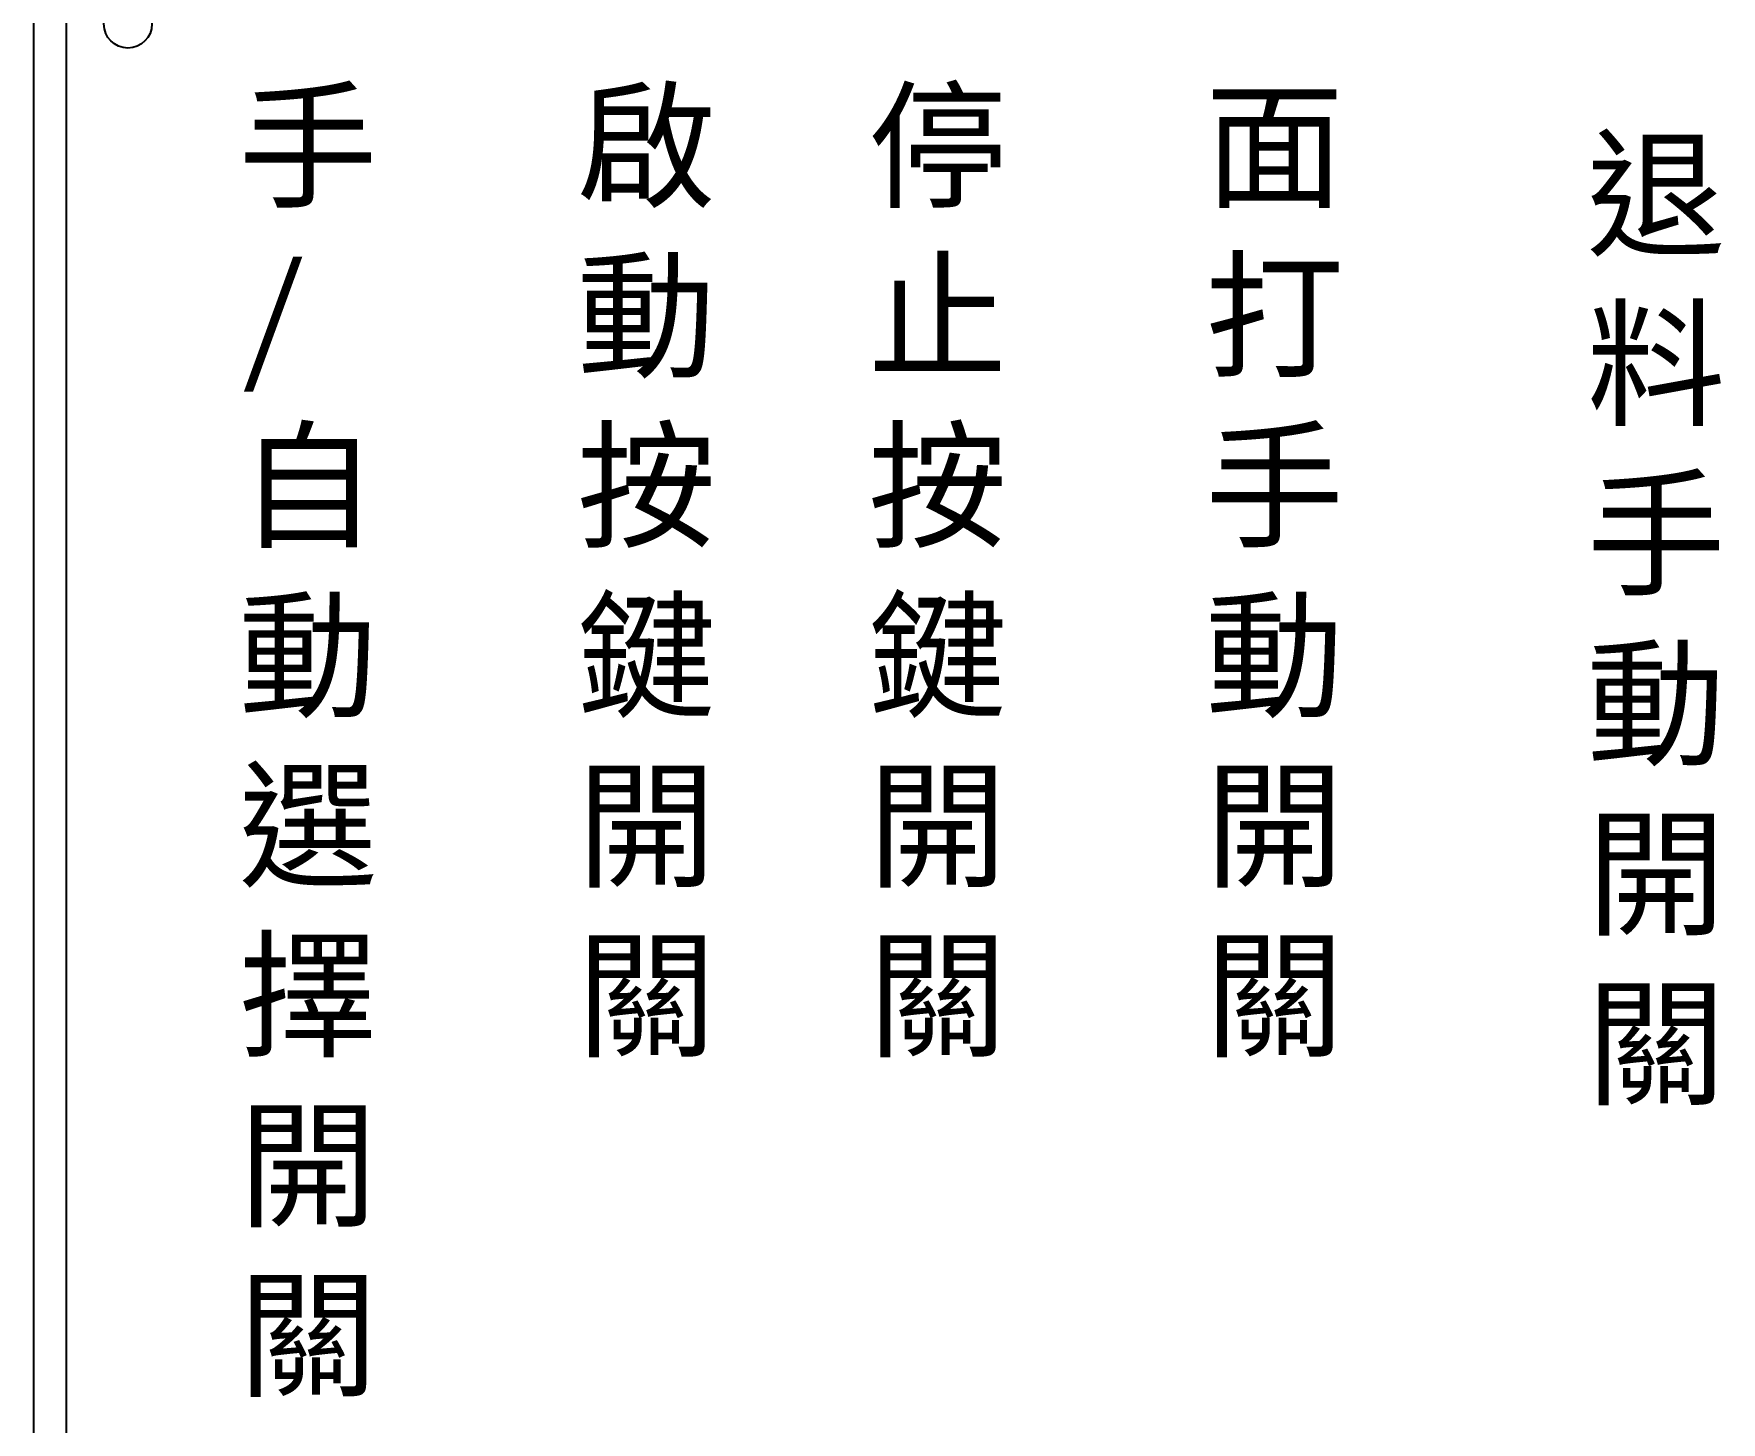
# Model space of a CAD drawing. Extents: x 325 to 612, y 3 to 207.
# Drawn here: x 325.3 to 389.9, y 46.4 to 99.6 of the extents above; entities that cross this region are included whole.
import ezdxf

# ---------------------------------------------------------------- set-up
doc = ezdxf.new("R2010")
doc.units = 0
doc.layers.add('圖框層', color=7, linetype='CONTINUOUS')
doc.layers.add('標尺寸層', color=3, linetype='CONTINUOUS')
doc.styles.add('CNS', font='romanc.shx', dxfattribs={"bigfont": 'chineset.shx'})

msp = doc.modelspace()

# ---------------------------------------------------------------- linework, layer by layer
at = {"layer": '圖框層', "color": 7}
for p, q in [((325.319, 3), (325.319, 206.969)), ((326.569, 4.25), (326.569, 205.719))]:
    msp.add_line(p, q, dxfattribs=at)
at = {"layer": '標尺寸層', "color": 7}
msp.add_circle((328.925, 99.958), 0.92, dxfattribs=at)

# ---------------------------------------------------------------- texts
at = {"layer": '標尺寸層', "color": 7, "char_height": 3.9, "width": 4.96081, "style": 'CNS'}
for s, insert, attachment_point in [('{\\fDFKai-SB|b0|i0|c136|p65;手\\P/自動選擇開關}', (333.16, 97.234), 1), ('{\\fDFKai-SB|b0|i0|c136|p65;啟動按鍵開關}', (346.119, 97.234), 1), ('{\\fDFKai-SB|b0|i0|c136|p65;停止按鍵開關}', (357.267, 97.234), 1), ('{\\fDFKai-SB|b0|i0|c136|p65;面打手動\\P開關}', (370.167, 97.234), 1), ('{\\fDFKai-SB|b0|i0|c136|p65;退料手動開關}', (387.437, 76.973), 5)]:
    msp.add_mtext(s, dxfattribs=dict(at, insert=insert, attachment_point=attachment_point))

doc.saveas('drawing.dxf')
